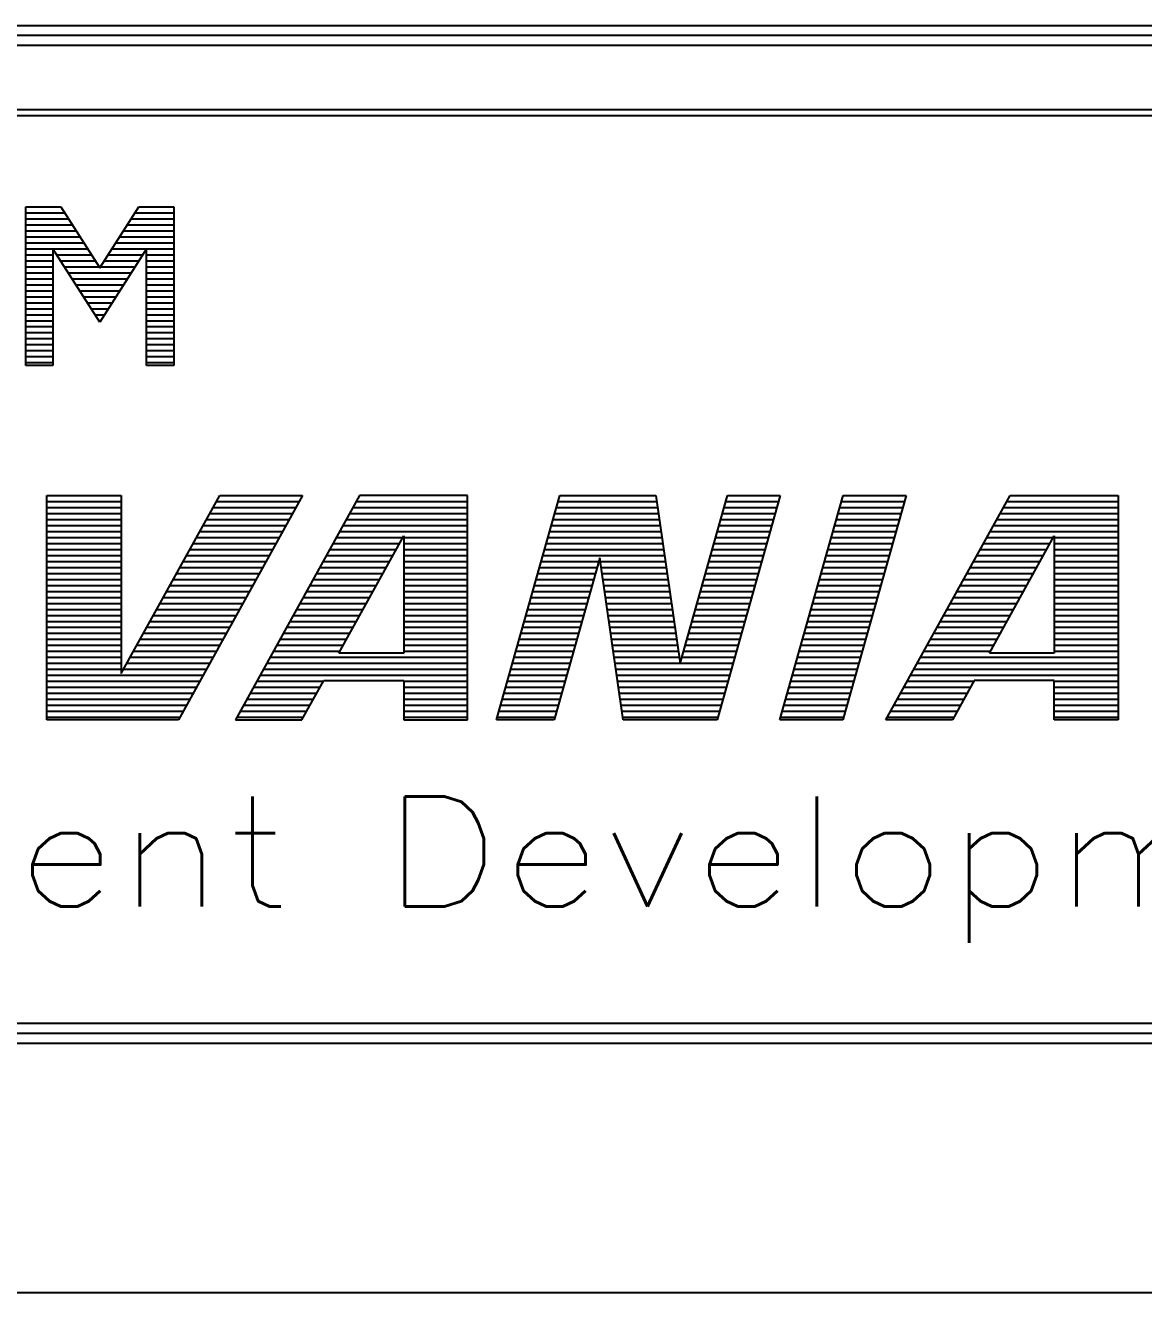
# Model space of a CAD drawing. Extents: x 0 to 420, y 0 to 297.
# Drawn here: x 155.54 to 177.96, y 0 to 25.4 of the extents above; entities that cross this region are included whole.
import ezdxf
from ezdxf.enums import TextEntityAlignment as Align

# ---------------------------------------------------------------- set-up
doc = ezdxf.new("R2010")
doc.units = 0
doc.header["$LTSCALE"] = 25
doc.layers.get('0').update_dxf_attribs({"linetype": 'CONTINUOUS'})
for name, color, linetype in [('255', 7, 'CONTINUOUS'), ('ECS_LEV_PG_FRAME', 7, 'CONTINUOUS'), ('ECS_LEV_PH_DATA', 7, 'CONTINUOUS'), ('ECS_LEV_PH_LOGO', 7, 'CONTINUOUS'), ('ECS_LXV_TEXT', 7, 'CONTINUOUS')]:
    doc.layers.add(name, color=color, linetype=linetype)
doc.styles.get("Standard").update_dxf_attribs({"font": 'romans.shx'})

# ---------------------------------------------------------------- blocks, each defined once
blk = doc.blocks.new('__TEXT_')
blk = doc.blocks.new('*X14')
at = {"layer": '255', "color": 0, "linetype": 'ByBlock'}
for p, q in [((10.3172, 1.28634), (10.38907, 1.28634)), ((10.31928, 1.29009), (10.38907, 1.29009)), ((10.31305, 1.27884), (10.38907, 1.27884)), ((10.31513, 1.28259), (10.38907, 1.28259)), ((10.3089, 1.27134), (10.38907, 1.27134)), ((10.31097, 1.27509), (10.38907, 1.27509)), ((10.30474, 1.26384), (10.34644, 1.26384)), ((10.30682, 1.26759), (10.34852, 1.26759)), ((10.3491, 1.26759), (10.38907, 1.26759)), ((10.3491, 1.26384), (10.38907, 1.26384)), ((10.30059, 1.25634), (10.34229, 1.25634)), ((10.30267, 1.26009), (10.34436, 1.26009)), ((10.3491, 1.26009), (10.38907, 1.26009)), ((10.3491, 1.25634), (10.38907, 1.25634)), ((10.29643, 1.24884), (10.33813, 1.24884)), ((10.29851, 1.25259), (10.34021, 1.25259)), ((10.3491, 1.25259), (10.38907, 1.25259)), ((10.3491, 1.24884), (10.38907, 1.24884)), ((10.29228, 1.24134), (10.33398, 1.24134)), ((10.29436, 1.24509), (10.33605, 1.24509)), ((10.3491, 1.24509), (10.38907, 1.24509)), ((10.3491, 1.24134), (10.38907, 1.24134)), ((10.28813, 1.23384), (10.32982, 1.23384)), ((10.2902, 1.23759), (10.3319, 1.23759)), ((10.3491, 1.23759), (10.38907, 1.23759)), ((10.3491, 1.23384), (10.38907, 1.23384)), ((10.2819, 1.22259), (10.32359, 1.22259)), ((10.28397, 1.22634), (10.32567, 1.22634)), ((10.28605, 1.23009), (10.32775, 1.23009)), ((10.3491, 1.23009), (10.38907, 1.23009)), ((10.3491, 1.22634), (10.38907, 1.22634)), ((10.3491, 1.22259), (10.38907, 1.22259)), ((10.27774, 1.21509), (10.31944, 1.21509)), ((10.27982, 1.21884), (10.32152, 1.21884)), ((10.3491, 1.21884), (10.38907, 1.21884)), ((10.3491, 1.21509), (10.38907, 1.21509)), ((10.27359, 1.20759), (10.31529, 1.20759)), ((10.27567, 1.21134), (10.31736, 1.21134)), ((10.3491, 1.21134), (10.38907, 1.21134)), ((10.3491, 1.20759), (10.38907, 1.20759)), ((10.26943, 1.20009), (10.31113, 1.20009)), ((10.27151, 1.20384), (10.31321, 1.20384)), ((10.3491, 1.20384), (10.38907, 1.20384)), ((10.3491, 1.20009), (10.38907, 1.20009)), ((10.26528, 1.19259), (10.38907, 1.19259)), ((10.26736, 1.19634), (10.30905, 1.19634)), ((10.3491, 1.19634), (10.38907, 1.19634)), ((10.26113, 1.18509), (10.38907, 1.18509)), ((10.2632, 1.18884), (10.38907, 1.18884)), ((10.25697, 1.17759), (10.29867, 1.17759)), ((10.25905, 1.18134), (10.38907, 1.18134)), ((10.3491, 1.17759), (10.38907, 1.17759)), ((10.25282, 1.17009), (10.29452, 1.17009)), ((10.2549, 1.17384), (10.29659, 1.17384)), ((10.3491, 1.17384), (10.38907, 1.17384)), ((10.3491, 1.17009), (10.38907, 1.17009)), ((10.24867, 1.16259), (10.29036, 1.16259)), ((10.25074, 1.16634), (10.29244, 1.16634)), ((10.3491, 1.16634), (10.38907, 1.16634)), ((10.3491, 1.16259), (10.38907, 1.16259)), ((10.24451, 1.15509), (10.28621, 1.15509)), ((10.24659, 1.15884), (10.28829, 1.15884)), ((10.3491, 1.15884), (10.38907, 1.15884)), ((10.3491, 1.15509), (10.38907, 1.15509))]:
    blk.add_line(p, q, dxfattribs=at)
blk = doc.blocks.new('*X13')
at = {"layer": '255', "color": 0, "linetype": 'ByBlock'}
for p, q in [((10.21459, 1.28634), (10.2542, 1.28634)), ((10.21565, 1.29009), (10.25526, 1.29009)), ((10.21248, 1.27884), (10.25208, 1.27884)), ((10.21353, 1.28259), (10.25314, 1.28259)), ((10.21036, 1.27134), (10.24996, 1.27134)), ((10.21142, 1.27509), (10.25102, 1.27509)), ((10.20824, 1.26384), (10.24785, 1.26384)), ((10.2093, 1.26759), (10.2489, 1.26759)), ((10.20612, 1.25634), (10.24573, 1.25634)), ((10.20718, 1.26009), (10.24679, 1.26009)), ((10.204, 1.24884), (10.24361, 1.24884)), ((10.20506, 1.25259), (10.24467, 1.25259)), ((10.20189, 1.24134), (10.24149, 1.24134)), ((10.20295, 1.24509), (10.24255, 1.24509)), ((10.19977, 1.23384), (10.23937, 1.23384)), ((10.20083, 1.23759), (10.24043, 1.23759)), ((10.19659, 1.22259), (10.2362, 1.22259)), ((10.19765, 1.22634), (10.23726, 1.22634)), ((10.19871, 1.23009), (10.23832, 1.23009)), ((10.19448, 1.21509), (10.23408, 1.21509)), ((10.19553, 1.21884), (10.23514, 1.21884)), ((10.19236, 1.20759), (10.23196, 1.20759)), ((10.19342, 1.21134), (10.23302, 1.21134)), ((10.19024, 1.20009), (10.22985, 1.20009)), ((10.1913, 1.20384), (10.2309, 1.20384)), ((10.18812, 1.19259), (10.22773, 1.19259)), ((10.18918, 1.19634), (10.22879, 1.19634)), ((10.186, 1.18509), (10.22561, 1.18509)), ((10.18706, 1.18884), (10.22667, 1.18884)), ((10.18389, 1.17759), (10.22349, 1.17759)), ((10.18495, 1.18134), (10.22455, 1.18134)), ((10.18177, 1.17009), (10.22137, 1.17009)), ((10.18283, 1.17384), (10.22243, 1.17384)), ((10.17965, 1.16259), (10.21926, 1.16259)), ((10.18071, 1.16634), (10.22032, 1.16634)), ((10.17753, 1.15509), (10.21714, 1.15509)), ((10.17859, 1.15884), (10.2182, 1.15884))]:
    blk.add_line(p, q, dxfattribs=at)
blk = doc.blocks.new('*X12')
at = {"layer": '255', "color": 0, "linetype": 'ByBlock'}
for p, q in [((10.03706, 1.28634), (10.10051, 1.28634)), ((10.03812, 1.29009), (10.09996, 1.29009)), ((10.14227, 1.28634), (10.1753, 1.28634)), ((10.14332, 1.29009), (10.17635, 1.29009)), ((10.03494, 1.27884), (10.1016, 1.27884)), ((10.036, 1.28259), (10.10105, 1.28259)), ((10.14015, 1.27884), (10.17318, 1.27884)), ((10.14121, 1.28259), (10.17424, 1.28259)), ((10.03283, 1.27134), (10.10269, 1.27134)), ((10.03389, 1.27509), (10.10214, 1.27509)), ((10.13803, 1.27134), (10.17106, 1.27134)), ((10.13909, 1.27509), (10.17212, 1.27509)), ((10.03071, 1.26384), (10.10378, 1.26384)), ((10.03177, 1.26759), (10.10324, 1.26759)), ((10.13591, 1.26384), (10.16894, 1.26384)), ((10.13697, 1.26759), (10.17, 1.26759)), ((10.02859, 1.25634), (10.10487, 1.25634)), ((10.02965, 1.26009), (10.10433, 1.26009)), ((10.13379, 1.25634), (10.16683, 1.25634)), ((10.13485, 1.26009), (10.16788, 1.26009)), ((10.02647, 1.24884), (10.0626, 1.24884)), ((10.02753, 1.25259), (10.06366, 1.25259)), ((10.0646, 1.25259), (10.10542, 1.25259)), ((10.06514, 1.24884), (10.10596, 1.24884)), ((10.13168, 1.24884), (10.16471, 1.24884)), ((10.13274, 1.25259), (10.16577, 1.25259)), ((10.02436, 1.24134), (10.06048, 1.24134)), ((10.02542, 1.24509), (10.06154, 1.24509)), ((10.06569, 1.24509), (10.10651, 1.24509)), ((10.06623, 1.24134), (10.10705, 1.24134)), ((10.12956, 1.24134), (10.16259, 1.24134)), ((10.13062, 1.24509), (10.16365, 1.24509)), ((10.02224, 1.23384), (10.05836, 1.23384)), ((10.0233, 1.23759), (10.05942, 1.23759)), ((10.06678, 1.23759), (10.1076, 1.23759)), ((10.06733, 1.23384), (10.10814, 1.23384)), ((10.12744, 1.23384), (10.16047, 1.23384)), ((10.1285, 1.23759), (10.16153, 1.23759)), ((10.01906, 1.22259), (10.05519, 1.22259)), ((10.02012, 1.22634), (10.05625, 1.22634)), ((10.02118, 1.23009), (10.0573, 1.23009)), ((10.06787, 1.23009), (10.10869, 1.23009)), ((10.06842, 1.22634), (10.10924, 1.22634)), ((10.06896, 1.22259), (10.10978, 1.22259)), ((10.12427, 1.22259), (10.1573, 1.22259)), ((10.12532, 1.22634), (10.15835, 1.22634)), ((10.12638, 1.23009), (10.15941, 1.23009)), ((10.01694, 1.21509), (10.05307, 1.21509)), ((10.018, 1.21884), (10.05413, 1.21884)), ((10.06951, 1.21884), (10.11033, 1.21884)), ((10.07005, 1.21509), (10.11087, 1.21509)), ((10.12215, 1.21509), (10.15518, 1.21509)), ((10.12321, 1.21884), (10.15624, 1.21884)), ((10.01483, 1.20759), (10.05095, 1.20759)), ((10.01589, 1.21134), (10.05201, 1.21134)), ((10.0706, 1.21134), (10.11142, 1.21134)), ((10.07114, 1.20759), (10.11196, 1.20759)), ((10.12003, 1.20759), (10.15306, 1.20759)), ((10.12109, 1.21134), (10.15412, 1.21134)), ((10.01271, 1.20009), (10.04883, 1.20009)), ((10.01377, 1.20384), (10.04989, 1.20384)), ((10.07169, 1.20384), (10.11251, 1.20384)), ((10.07223, 1.20009), (10.11305, 1.20009)), ((10.11791, 1.20009), (10.15094, 1.20009)), ((10.11897, 1.20384), (10.152, 1.20384)), ((10.01059, 1.19259), (10.04672, 1.19259)), ((10.01165, 1.19634), (10.04777, 1.19634)), ((10.07278, 1.19634), (10.1136, 1.19634)), ((10.07333, 1.19259), (10.11414, 1.19259)), ((10.11579, 1.19259), (10.14883, 1.19259)), ((10.11685, 1.19634), (10.14988, 1.19634)), ((10.00847, 1.18509), (10.0446, 1.18509)), ((10.00953, 1.18884), (10.04566, 1.18884)), ((10.07387, 1.18884), (10.14777, 1.18884)), ((10.07442, 1.18509), (10.14671, 1.18509)), ((10.00636, 1.17759), (10.04248, 1.17759)), ((10.00742, 1.18134), (10.04354, 1.18134)), ((10.07496, 1.18134), (10.14565, 1.18134)), ((10.07551, 1.17759), (10.14459, 1.17759)), ((10.00424, 1.17009), (10.04036, 1.17009)), ((10.0053, 1.17384), (10.04142, 1.17384)), ((10.07605, 1.17384), (10.14353, 1.17384)), ((10.0766, 1.17009), (10.14247, 1.17009)), ((10.00212, 1.16259), (10.03825, 1.16259)), ((10.00318, 1.16634), (10.0393, 1.16634)), ((10.07714, 1.16634), (10.14141, 1.16634)), ((10.07769, 1.16259), (10.14035, 1.16259)), ((10, 1.15509), (10.03613, 1.15509)), ((10.00106, 1.15884), (10.03719, 1.15884)), ((10.07823, 1.15884), (10.1393, 1.15884)), ((10.07878, 1.15509), (10.13824, 1.15509))]:
    blk.add_line(p, q, dxfattribs=at)
blk = doc.blocks.new('*X11')
at = {"layer": '255', "color": 0, "linetype": 'ByBlock'}
for p, q in [((9.90954, 1.28634), (9.98141, 1.28634)), ((9.91162, 1.29009), (9.98141, 1.29009)), ((9.90539, 1.27884), (9.98141, 1.27884)), ((9.90746, 1.28259), (9.98141, 1.28259)), ((9.90123, 1.27134), (9.98141, 1.27134)), ((9.90331, 1.27509), (9.98141, 1.27509)), ((9.89708, 1.26384), (9.93878, 1.26384)), ((9.89916, 1.26759), (9.94085, 1.26759)), ((9.94144, 1.26759), (9.98141, 1.26759)), ((9.94144, 1.26384), (9.98141, 1.26384)), ((9.89293, 1.25634), (9.93462, 1.25634)), ((9.895, 1.26009), (9.9367, 1.26009)), ((9.94144, 1.26009), (9.98141, 1.26009)), ((9.94144, 1.25634), (9.98141, 1.25634)), ((9.88877, 1.24884), (9.93047, 1.24884)), ((9.89085, 1.25259), (9.93255, 1.25259)), ((9.94144, 1.25259), (9.98141, 1.25259)), ((9.94144, 1.24884), (9.98141, 1.24884)), ((9.88462, 1.24134), (9.92632, 1.24134)), ((9.8867, 1.24509), (9.92839, 1.24509)), ((9.94144, 1.24509), (9.98141, 1.24509)), ((9.94144, 1.24134), (9.98141, 1.24134)), ((9.88046, 1.23384), (9.92216, 1.23384)), ((9.88254, 1.23759), (9.92424, 1.23759)), ((9.94144, 1.23759), (9.98141, 1.23759)), ((9.94144, 1.23384), (9.98141, 1.23384)), ((9.87423, 1.22259), (9.91593, 1.22259)), ((9.87631, 1.22634), (9.91801, 1.22634)), ((9.87839, 1.23009), (9.92008, 1.23009)), ((9.94144, 1.23009), (9.98141, 1.23009)), ((9.94144, 1.22634), (9.98141, 1.22634)), ((9.94144, 1.22259), (9.98141, 1.22259)), ((9.87008, 1.21509), (9.91178, 1.21509)), ((9.87216, 1.21884), (9.91385, 1.21884)), ((9.94144, 1.21884), (9.98141, 1.21884)), ((9.94144, 1.21509), (9.98141, 1.21509)), ((9.86593, 1.20759), (9.90762, 1.20759)), ((9.868, 1.21134), (9.9097, 1.21134)), ((9.94144, 1.21134), (9.98141, 1.21134)), ((9.94144, 1.20759), (9.98141, 1.20759)), ((9.86177, 1.20009), (9.90347, 1.20009)), ((9.86385, 1.20384), (9.90555, 1.20384)), ((9.94144, 1.20384), (9.98141, 1.20384)), ((9.94144, 1.20009), (9.98141, 1.20009)), ((9.85762, 1.19259), (9.98141, 1.19259)), ((9.8597, 1.19634), (9.90139, 1.19634)), ((9.94144, 1.19634), (9.98141, 1.19634)), ((9.85346, 1.18509), (9.98141, 1.18509)), ((9.85554, 1.18884), (9.98141, 1.18884)), ((9.84931, 1.17759), (9.89101, 1.17759)), ((9.85139, 1.18134), (9.98141, 1.18134)), ((9.94144, 1.17759), (9.98141, 1.17759)), ((9.84516, 1.17009), (9.88685, 1.17009)), ((9.84723, 1.17384), (9.88893, 1.17384)), ((9.94144, 1.17384), (9.98141, 1.17384)), ((9.94144, 1.17009), (9.98141, 1.17009)), ((9.841, 1.16259), (9.8827, 1.16259)), ((9.84308, 1.16634), (9.88478, 1.16634)), ((9.94144, 1.16634), (9.98141, 1.16634)), ((9.94144, 1.16259), (9.98141, 1.16259)), ((9.83685, 1.15509), (9.87855, 1.15509)), ((9.83893, 1.15884), (9.88062, 1.15884)), ((9.94144, 1.15884), (9.98141, 1.15884)), ((9.94144, 1.15509), (9.98141, 1.15509))]:
    blk.add_line(p, q, dxfattribs=at)
blk = doc.blocks.new('*X10')
at = {"layer": '255', "color": 0, "linetype": 'ByBlock'}
for p, q in [((9.71788, 1.29009), (9.76443, 1.29009)), ((9.71788, 1.28634), (9.76443, 1.28634)), ((9.82204, 1.28634), (9.87385, 1.28634)), ((9.82412, 1.29009), (9.87593, 1.29009)), ((9.71788, 1.28259), (9.76443, 1.28259)), ((9.71788, 1.27884), (9.76443, 1.27884)), ((9.81789, 1.27884), (9.8697, 1.27884)), ((9.81996, 1.28259), (9.87178, 1.28259)), ((9.71788, 1.27509), (9.76443, 1.27509)), ((9.71788, 1.27134), (9.76443, 1.27134)), ((9.81373, 1.27134), (9.86555, 1.27134)), ((9.81581, 1.27509), (9.86762, 1.27509)), ((9.71788, 1.26759), (9.76443, 1.26759)), ((9.71788, 1.26384), (9.76443, 1.26384)), ((9.80958, 1.26384), (9.86139, 1.26384)), ((9.81166, 1.26759), (9.86347, 1.26759)), ((9.71788, 1.26009), (9.76443, 1.26009)), ((9.71788, 1.25634), (9.76443, 1.25634)), ((9.80543, 1.25634), (9.85724, 1.25634)), ((9.8075, 1.26009), (9.85931, 1.26009)), ((9.71788, 1.25259), (9.76443, 1.25259)), ((9.71788, 1.24884), (9.76443, 1.24884)), ((9.80127, 1.24884), (9.85308, 1.24884)), ((9.80335, 1.25259), (9.85516, 1.25259)), ((9.71788, 1.24509), (9.76443, 1.24509)), ((9.71788, 1.24134), (9.76443, 1.24134)), ((9.79712, 1.24134), (9.84893, 1.24134)), ((9.79919, 1.24509), (9.85101, 1.24509)), ((9.71788, 1.23759), (9.76443, 1.23759)), ((9.71788, 1.23384), (9.76443, 1.23384)), ((9.79296, 1.23384), (9.84478, 1.23384)), ((9.79504, 1.23759), (9.84685, 1.23759)), ((9.71788, 1.23009), (9.76443, 1.23009)), ((9.71788, 1.22634), (9.76443, 1.22634)), ((9.71788, 1.22259), (9.76443, 1.22259)), ((9.78673, 1.22259), (9.83855, 1.22259)), ((9.78881, 1.22634), (9.84062, 1.22634)), ((9.79089, 1.23009), (9.8427, 1.23009)), ((9.71788, 1.21884), (9.76443, 1.21884)), ((9.71788, 1.21509), (9.76443, 1.21509)), ((9.78258, 1.21509), (9.83439, 1.21509)), ((9.78466, 1.21884), (9.83647, 1.21884)), ((9.71788, 1.21134), (9.76443, 1.21134)), ((9.71788, 1.20759), (9.76443, 1.20759)), ((9.77843, 1.20759), (9.83024, 1.20759)), ((9.7805, 1.21134), (9.83231, 1.21134)), ((9.71788, 1.20384), (9.76443, 1.20384)), ((9.71788, 1.20009), (9.76443, 1.20009)), ((9.77427, 1.20009), (9.82608, 1.20009)), ((9.77635, 1.20384), (9.82816, 1.20384)), ((9.71788, 1.19634), (9.76443, 1.19634)), ((9.71788, 1.19259), (9.76443, 1.19259)), ((9.77012, 1.19259), (9.82193, 1.19259)), ((9.77219, 1.19634), (9.82401, 1.19634)), ((9.71788, 1.18884), (9.76443, 1.18884)), ((9.71788, 1.18509), (9.76443, 1.18509)), ((9.76596, 1.18509), (9.81778, 1.18509)), ((9.76804, 1.18884), (9.81985, 1.18884)), ((9.71788, 1.18134), (9.8157, 1.18134)), ((9.71788, 1.17759), (9.81362, 1.17759)), ((9.71788, 1.17384), (9.81155, 1.17384)), ((9.71788, 1.17009), (9.80947, 1.17009)), ((9.71788, 1.16634), (9.80739, 1.16634)), ((9.71788, 1.16259), (9.80531, 1.16259)), ((9.71788, 1.15884), (9.80324, 1.15884)), ((9.71788, 1.15509), (9.80116, 1.15509))]:
    blk.add_line(p, q, dxfattribs=at)
blk = doc.blocks.new('*X6')
at = {"layer": '255', "color": 0, "linetype": 'ByBlock'}
for p, q in [((9.70473, 1.4709), (9.72895, 1.4709)), ((9.77308, 1.4709), (9.7973, 1.4709)), ((9.70473, 1.46715), (9.73135, 1.46715)), ((9.70473, 1.4634), (9.73375, 1.4634)), ((9.76828, 1.4634), (9.7973, 1.4634)), ((9.77068, 1.46715), (9.7973, 1.46715)), ((9.70473, 1.45965), (9.73615, 1.45965)), ((9.70473, 1.4559), (9.73855, 1.4559)), ((9.76348, 1.4559), (9.7973, 1.4559)), ((9.76588, 1.45965), (9.7973, 1.45965)), ((9.70473, 1.45215), (9.74095, 1.45215)), ((9.70473, 1.4484), (9.74335, 1.4484)), ((9.70473, 1.44465), (9.72169, 1.44465)), ((9.72403, 1.44465), (9.74575, 1.44465)), ((9.75628, 1.44465), (9.778, 1.44465)), ((9.75868, 1.4484), (9.7973, 1.4484)), ((9.76108, 1.45215), (9.7973, 1.45215)), ((9.78034, 1.44465), (9.7973, 1.44465)), ((9.70473, 1.4409), (9.72169, 1.4409)), ((9.70473, 1.43715), (9.72169, 1.43715)), ((9.72643, 1.4409), (9.74815, 1.4409)), ((9.72883, 1.43715), (9.75055, 1.43715)), ((9.75148, 1.43715), (9.7732, 1.43715)), ((9.75388, 1.4409), (9.7756, 1.4409)), ((9.78034, 1.4409), (9.7973, 1.4409)), ((9.78034, 1.43715), (9.7973, 1.43715)), ((9.70473, 1.4334), (9.72169, 1.4334)), ((9.70473, 1.42965), (9.72169, 1.42965)), ((9.73123, 1.4334), (9.7708, 1.4334)), ((9.73363, 1.42965), (9.7684, 1.42965)), ((9.78034, 1.4334), (9.7973, 1.4334)), ((9.78034, 1.42965), (9.7973, 1.42965)), ((9.70473, 1.4259), (9.72169, 1.4259)), ((9.70473, 1.42215), (9.72169, 1.42215)), ((9.73603, 1.4259), (9.766, 1.4259)), ((9.73843, 1.42215), (9.7636, 1.42215)), ((9.78034, 1.4259), (9.7973, 1.4259)), ((9.78034, 1.42215), (9.7973, 1.42215)), ((9.70473, 1.4184), (9.72169, 1.4184)), ((9.70473, 1.41465), (9.72169, 1.41465)), ((9.74083, 1.4184), (9.7612, 1.4184)), ((9.74323, 1.41465), (9.7588, 1.41465)), ((9.78034, 1.4184), (9.7973, 1.4184)), ((9.78034, 1.41465), (9.7973, 1.41465)), ((9.70473, 1.4109), (9.72169, 1.4109)), ((9.70473, 1.40715), (9.72169, 1.40715)), ((9.74563, 1.4109), (9.7564, 1.4109)), ((9.74803, 1.40715), (9.754, 1.40715)), ((9.78034, 1.4109), (9.7973, 1.4109)), ((9.78034, 1.40715), (9.7973, 1.40715)), ((9.70473, 1.4034), (9.72169, 1.4034)), ((9.70473, 1.39965), (9.72169, 1.39965)), ((9.75043, 1.4034), (9.7516, 1.4034)), ((9.78034, 1.4034), (9.7973, 1.4034)), ((9.78034, 1.39965), (9.7973, 1.39965)), ((9.70473, 1.3959), (9.72169, 1.3959)), ((9.70473, 1.39215), (9.72169, 1.39215)), ((9.78034, 1.3959), (9.7973, 1.3959)), ((9.78034, 1.39215), (9.7973, 1.39215)), ((9.70473, 1.3884), (9.72169, 1.3884)), ((9.70473, 1.38465), (9.72169, 1.38465)), ((9.78034, 1.3884), (9.7973, 1.3884)), ((9.78034, 1.38465), (9.7973, 1.38465)), ((9.70473, 1.3809), (9.72169, 1.3809)), ((9.70473, 1.37715), (9.72169, 1.37715)), ((9.78034, 1.3809), (9.7973, 1.3809)), ((9.78034, 1.37715), (9.7973, 1.37715))]:
    blk.add_line(p, q, dxfattribs=at)
blk = doc.blocks.new('osilogo')
at = {"layer": '255', "color": 7, "linetype": 'Continuous'}
for p, q in [((0.02517, 0.50959), (1.19602, 0.50959)), ((0.02517, 0.50584), (1.19227, 0.50584)), ((0.42271, 0.34935), (0.42271, 0.44863)), ((0.42271, 0.44863), (0.44453, 0.44863)), ((0.44453, 0.44863), (0.469, 0.4104)), ((0.469, 0.4104), (0.49347, 0.44863)), ((0.49347, 0.44863), (0.51529, 0.44863)), ((0.51529, 0.44863), (0.51529, 0.34935)), ((0.43967, 0.42229), (0.43967, 0.34935)), ((0.469, 0.37646), (0.43967, 0.42229)), ((0.49833, 0.42229), (0.469, 0.37646)), ((0.49833, 0.34935), (0.49833, 0.42229)), ((0.43967, 0.34935), (0.42271, 0.34935)), ((0.51529, 0.34935), (0.49833, 0.34935)), ((0.43586, 0.26781), (0.48241, 0.26781)), ((0.43586, 0.12744), (0.43586, 0.26781)), ((0.48241, 0.26781), (0.48241, 0.15629)), ((0.48241, 0.15629), (0.54418, 0.26781)), ((0.59599, 0.26781), (0.51825, 0.12744)), ((0.54418, 0.26781), (0.59599, 0.26781)), ((0.63168, 0.26781), (0.55393, 0.12744)), ((0.69939, 0.26781), (0.63168, 0.26781)), ((0.69939, 0.12744), (0.69939, 0.26781)), ((0.71753, 0.12744), (0.75716, 0.26781)), ((0.75716, 0.26781), (0.8174, 0.26781)), ((0.8174, 0.26781), (0.83269, 0.1627)), ((0.83269, 0.1627), (0.86237, 0.26781)), ((0.8954, 0.26781), (0.85576, 0.12744)), ((0.86237, 0.26781), (0.8954, 0.26781)), ((0.89506, 0.12744), (0.93469, 0.26781)), ((0.9743, 0.26781), (0.93467, 0.12744)), ((0.93469, 0.26781), (0.9743, 0.26781)), ((0.9616, 0.12744), (1.03934, 0.26781)), ((1.03934, 0.26781), (1.10706, 0.26781)), ((1.10706, 0.26781), (1.10706, 0.12744)), ((0.61875, 0.16918), (0.65942, 0.24261)), ((0.65942, 0.24261), (0.65942, 0.16918)), ((1.02641, 0.16918), (1.06708, 0.24261)), ((1.06708, 0.24261), (1.06708, 0.16918)), ((0.78226, 0.22876), (0.75365, 0.12744)), ((0.797, 0.12744), (0.78226, 0.22876)), ((0.65942, 0.16918), (0.61875, 0.16918)), ((1.06708, 0.16918), (1.02641, 0.16918)), ((0.59563, 0.12744), (0.60929, 0.15209)), ((0.60929, 0.15209), (0.65942, 0.15209)), ((0.65942, 0.15209), (0.65942, 0.12744)), ((1.01695, 0.15209), (1.00329, 0.12744)), ((1.06708, 0.15209), (1.01695, 0.15209)), ((1.06708, 0.12744), (1.06708, 0.15209)), ((0.51825, 0.12744), (0.43586, 0.12744)), ((0.55393, 0.12744), (0.59563, 0.12744)), ((0.65942, 0.12744), (0.69939, 0.12744)), ((0.75365, 0.12744), (0.71753, 0.12744)), ((0.85576, 0.12744), (0.797, 0.12744)), ((0.93467, 0.12744), (0.89506, 0.12744)), ((1.00329, 0.12744), (0.9616, 0.12744)), ((1.10706, 0.12744), (1.06708, 0.12744))]:
    blk.add_line(p, q, dxfattribs=at)
at = {"layer": '255', "color": 7}
for name in ['*X6', '*X10', '*X11', '*X12', '*X13', '*X14']:
    blk.add_blockref(name, (-9.28202, -1.02603), dxfattribs=at)
blk = doc.blocks.new('sylvania')
at = {"xscale": 32, "yscale": 32, "zscale": 32}
blk.add_blockref('osilogo', (2.022, 7.405), dxfattribs=at)
at = {"layer": 'ECS_LXV_TEXT', "color": 7, "linetype": 'Continuous'}
ref = blk.add_blockref('__TEXT_', (0, 0), dxfattribs=at)
ref.add_attrib('ECS_T_TEXT_0.0', 'Equipment Development', dxfattribs={"color": 7, "linetype": 'Continuous', "height": 2.2, "width": 1.2}).set_placement((2.443, 8.842), align=Align.MIDDLE_LEFT)

msp = doc.modelspace()

# ---------------------------------------------------------------- linework, layer by layer
at = {"layer": 'ECS_LEV_PG_FRAME', "color": 7, "linetype": 'Continuous'}
msp.add_line((0, 0), (420, 0), dxfattribs=at)
at = {"layer": 'ECS_LEV_PH_DATA', "linetype": 'Continuous', "ltscale": 0.33}
for p, q in [((5, 25.4), (415, 25.4)), ((5, 25.2), (415, 25.2)), ((5, 25), (415, 25)), ((5, 5.4), (415, 5.4)), ((5, 5.2), (415, 5.2)), ((5, 5), (415, 5))]:
    msp.add_line(p, q, dxfattribs=at)

# ---------------------------------------------------------------- block references
at = {"layer": 'ECS_LEV_PH_LOGO', "color": 7}
msp.add_blockref('sylvania', (140, 0), dxfattribs=at)

doc.saveas('drawing.dxf')
